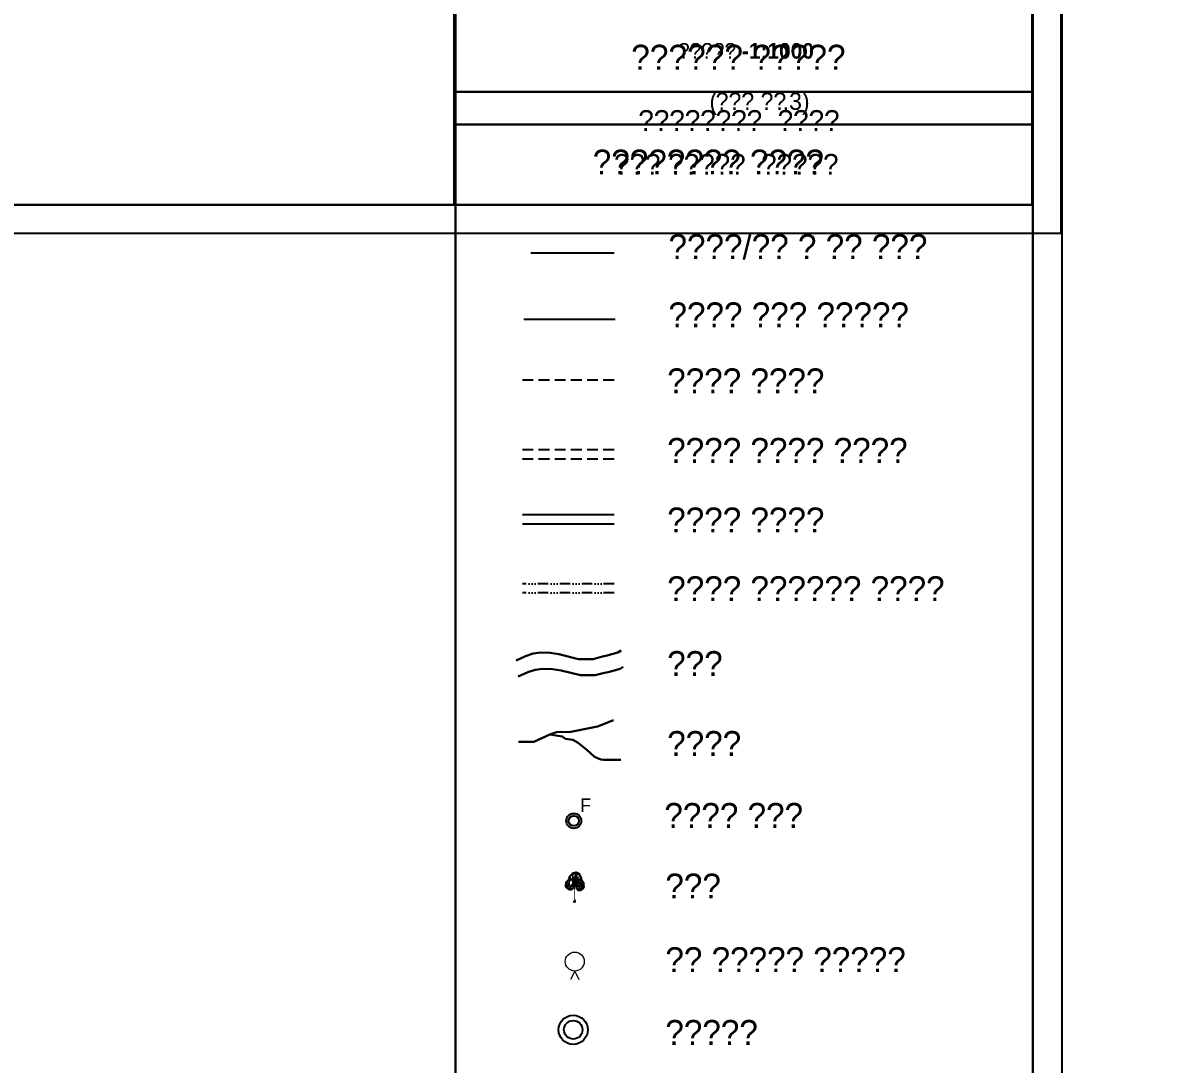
# Model space of a CAD drawing. Header units: millimetres. Extents: x -7906370 to 58235770, y -60992620 to 60.
# Drawn here: x 1547.1 to 1810.8, y -842.6 to -600.7 of the extents above; entities that cross this region are included whole.
import ezdxf

# ---------------------------------------------------------------- set-up
doc = ezdxf.new("R2010")
doc.units = ezdxf.units.MM
for name, pattern in [('ACAD_ISO02W100', [15, 12, -3]), ('ACAD_ISO14W100', [24, 12, -3, 0, -3, 0, -3, 0, -3]), ('DASHED', [0.75, 0.5, -0.25])]:
    doc.linetypes.add(name, pattern=pattern)
for name, color, linetype in [('Image', 7, 'Continuous'), ('Legend', 250, 'Continuous'), ('Sym_F', 250, 'Continuous'), ('Sym_Tree', 92, 'Continuous')]:
    doc.layers.add(name, color=color, linetype=linetype)
doc.layers.add('Sym_Scale', color=1, linetype='Continuous', lineweight=0)
doc.layers.add('Sym_Title', color=1, linetype='ACAD_ISO02W100', lineweight=25)
doc.styles.get("Standard").update_dxf_attribs({"font": 'SakalBharati.ttf'})
picture_1 = doc.add_image_def('image4.jpg', size_in_pixel=(14330, 10848))

msp = doc.modelspace()

# ---------------------------------------------------------------- hatches: boundary and pattern name
at = {"layer": 'Sym_F'}
h = msp.add_hatch(color=256, dxfattribs=at)
h.paths.add_polyline_path([(1673.33, -786.06, 1), (1676.8, -786.06, 1)])
h.paths.add_polyline_path([(1676.26, -786.06, -1), (1673.88, -786.06, -1)], flags=16)

# ---------------------------------------------------------------- linework, layer by layer
at = {"color": 5, "lineweight": 20}
for q in [(1674.32, -822.88), (1676.27, -822.88)]:
    msp.add_line((1675.29, -820.93), q, dxfattribs=at)
msp.add_ellipse((1675.29, -818.73), major_axis=(2.2, 0), ratio=1, dxfattribs=at)
for major_axis in [(3.39, 0), (2.15, 0)]:
    msp.add_ellipse((1674.94, -834.58), major_axis=major_axis, ratio=1)
at = {"layer": 'Legend'}
for p, q in [((1684.43, -654.24), (1665.07, -654.24)), ((1684.71, -669.67), (1663.48, -669.67))]:
    msp.add_line(p, q, dxfattribs=at)
for points in [[(730.69, 52.52), (1788.17, 52.52), (1788.17, -649.69), (730.69, -649.69)], [(723.49, -540.31), (1788.38, -540.31), (1788.38, -1242.14), (723.49, -1242.14)]]:
    msp.add_lwpolyline(points, close=True, dxfattribs=at)
at = {"layer": 'Legend', "lineweight": 30}
for points in [[(1668.91, -643.01), (737.37, -643.01), (737.37, 45.84), (1668.91, 45.84), (1781.49, 45.84), (1781.49, 3.16), (1781.49, -31.61), (1781.49, -48.79), (1781.49, -56.08), (1781.49, -68), (1781.49, -507.88), (1781.49, -567.89), (1781.49, -608.2), (1781.49, -643.01)], [(1669.19, -1235.46), (730.17, -1235.46), (730.17, -546.99), (1669.19, -546.99), (1781.7, -546.99), (1781.7, -589.65), (1781.7, -624.39), (1781.7, -641.57), (1781.7, -648.85), (1781.7, -660.76), (1781.7, -1100.41), (1781.7, -1160.38), (1781.7, -1200.66), (1781.7, -1235.46)]]:
    msp.add_lwpolyline(points, close=True, dxfattribs=at)
for points in [[(1647.33, 45.84), (1647.33, 3.16), (1647.33, -31.61), (1647.33, -68), (1647.33, -507.88), (1647.33, -567.89), (1647.33, -608.2), (1647.33, -643.01)], [(1647.62, -546.99), (1647.62, -589.65), (1647.62, -624.39), (1647.62, -660.76), (1647.62, -1100.41), (1647.62, -1160.38), (1647.62, -1200.66), (1647.62, -1235.46)], [(1781.49, -616.75), (1647.33, -616.75)], [(1647.62, -624.39), (1781.7, -624.39)], [(1662.24, -767.74), (1665.8, -767.68), (1667.64, -766.85), (1669.5, -766.02), (1671.03, -765.45), (1674.42, -765.41), (1680.59, -764.12), (1684.27, -762.66)], [(1669.5, -766.02), (1672.4, -766.47), (1673.14, -766.99), (1674.88, -767.24), (1676.07, -767.97), (1678.16, -769.65), (1679.78, -771.08), (1680.43, -771.46), (1681.36, -771.8), (1681.98, -771.9), (1686.01, -771.87)]]:
    msp.add_lwpolyline(points, dxfattribs=at)
at = {"layer": 'Legend', "linetype": 'DASHED', "ltscale": 5, "flags": 128}
for points in [[(1684.41, -683.76), (1663.19, -683.76)], [(1684.41, -699.92), (1663.19, -699.92)], [(1684.41, -702.08), (1663.19, -702.08)]]:
    msp.add_lwpolyline(points, dxfattribs=at)
at = {"layer": 'Legend', "ltscale": 5, "flags": 128}
for points in [[(1684.41, -715.03), (1663.19, -715.03)], [(1684.41, -717.19), (1663.19, -717.19)]]:
    msp.add_lwpolyline(points, dxfattribs=at)
at = {"layer": 'Legend', "linetype": 'ACAD_ISO14W100', "ltscale": 0.2, "flags": 128}
for points in [[(1684.41, -730.99), (1663.19, -730.99)], [(1684.41, -733.15), (1663.19, -733.15)]]:
    msp.add_lwpolyline(points, dxfattribs=at)
at = {"layer": 'Legend', "color": 5, "lineweight": 30}
for points in [[(1661.67, -748.81), (1663.89, -747.79), (1665.63, -747.2), (1667.43, -746.97), (1669.61, -747.03), (1671.63, -747.38), (1676.16, -748.48), (1678.16, -748.48), (1679.55, -748.48), (1681.73, -747.93), (1682.53, -747.73), (1685.33, -746.95), (1686.06, -746.48)], [(1662.16, -752.58), (1664.38, -751.56), (1666.12, -750.97), (1667.92, -750.75), (1670.1, -750.81), (1672.12, -751.16), (1676.65, -752.26), (1678.65, -752.26), (1680.04, -752.26), (1682.22, -751.71), (1683.02, -751.51), (1685.82, -750.73), (1686.55, -750.26)]]:
    msp.add_lwpolyline(points, dxfattribs=at)
at = {"layer": 'Sym_F'}
for major_axis in [(1.74, 0), (1.19, 0)]:
    msp.add_ellipse((1675.07, -786.06), major_axis=major_axis, ratio=1, dxfattribs=at)
at = {"layer": 'Sym_Tree'}
for p, q in [((1675.53, -798.09), (1675.3, -798.12)), ((1674.94, -804.75), (1675.58, -804.75))]:
    msp.add_line(p, q, dxfattribs=at)
at = {"layer": 'Sym_Tree', "color": 82, "const_width": 0.8}
for points in [[(1674.98, -801.5), (1675.09, -798.93)], [(1675.08, -801.51), (1675.18, -798.94)], [(1675.41, -801.13), (1675.51, -798.56)], [(1675.74, -801.56), (1675.84, -798.99)], [(1674.34, -800.9), (1674.67, -801.38)], [(1674.85, -801.02), (1675.18, -801.49)], [(1676.64, -801.13), (1676.15, -801.45)], [(1676.27, -800.92), (1676.6, -801.4)]]:
    msp.add_lwpolyline(points, dxfattribs=at)
at = {"layer": 'Sym_Tree', "color": 34}
msp.add_lwpolyline([(1675.3, -804.75, 0.48, 0.16, 0), (1675.3, -804.11, 0.16, 0.16, 0), (1675.3, -801.47, 0.16, 0.16, 0)], format="xyseb", dxfattribs=at)
at = {"layer": 'Sym_Tree', "color": 82}
msp.add_open_spline([(1675.08, -801.58), (1674.93, -801.74), (1674.71, -801.99), (1674.27, -802.09), (1673.89, -802.07), (1673.56, -801.74), (1673.1, -801.35), (1673.31, -800.76), (1673.32, -800.17), (1673.99, -799.83), (1674.01, -799.02), (1674.52, -798.51), (1674.92, -798.15), (1675.2, -798.12), (1675.3, -798.12)], degree=3, knots=[0, 0, 0, 0, 0.357151, 0.545743, 0.741494, 0.970117, 1.319935, 1.641608, 1.935314, 2.250626, 2.755061, 3.137005, 3.457298, 3.618487, 3.618487, 3.618487, 3.618487], dxfattribs=at)
at = {"layer": 'Sym_Tree', "color": 82, "start_tangent": (1675.300231, -804.750061), "end_tangent": (1675.300231, -804.750061)}
msp.add_spline([(1675.53, -801.58), (1675.96, -802.05), (1676.27, -802.17), (1676.62, -802.18), (1676.97, -801.98), (1677.41, -801.54), (1677.43, -800.97), (1677.37, -800.46), (1677.02, -800.02), (1676.8, -799.15), (1676.45, -798.58), (1676.02, -798.19), (1675.53, -798.09)], degree=3, dxfattribs=at)
at = {"layer": 'Sym_Tree', "color": 82}
for points in [[(1674.31, -798.71), (1674.15, -798.98), (1674.07, -799.26), (1674.01, -799.51)], [(1674.09, -799.11), (1674.15, -798.98), (1674.06, -799.29), (1674.09, -799.12)], [(1674.43, -799.1), (1674.28, -798.78), (1674.15, -798.98), (1674.09, -799.22)], [(1674.15, -798.98), (1674.09, -799.22), (1674.21, -799.31), (1674.43, -799.1)], [(1674.09, -799.22), (1674.12, -799.06), (1674.15, -798.98), (1674.12, -799.06)], [(1674.15, -798.98), (1674.12, -799.06), (1674.09, -799.11), (1674.15, -798.98)], [(1675.3, -798.12), (1674.6, -798.45), (1674.31, -798.71), (1674.15, -798.98)], [(1674.22, -799.01), (1674.18, -799), (1674.46, -798.61), (1674.6, -798.45)], [(1674.37, -799.38), (1674.43, -799.1), (1674.43, -799.1), (1674.28, -798.78)], [(1674.4, -798.71), (1674.37, -798.67), (1674.29, -798.81), (1674.31, -798.85)], [(1674.29, -798.81), (1674.31, -798.85), (1674.34, -798.76), (1674.4, -798.71)], [(1674.46, -798.61), (1674.6, -798.45), (1674.31, -798.71), (1674.46, -798.61)], [(1674.43, -799.1), (1674.31, -798.85), (1674.38, -798.71), (1674.71, -798.51)], [(1674.31, -798.71), (1674.46, -798.61), (1674.4, -798.71), (1674.37, -798.67)], [(1674.39, -798.79), (1674.33, -798.81), (1674.31, -798.85), (1674.39, -798.79)], [(1674.31, -798.85), (1674.39, -798.79), (1675.15, -799.13), (1675.42, -799.25)], [(1674.39, -798.79), (1674.39, -798.74), (1674.39, -798.79), (1674.33, -798.81)], [(1674.34, -798.76), (1674.4, -798.71), (1675.3, -798.12), (1675.11, -798.14)], [(1674.38, -798.71), (1674.71, -798.51), (1674.74, -798.96), (1674.39, -798.79)], [(1674.64, -798.55), (1674.71, -798.51), (1674.39, -798.79), (1674.39, -798.74)], [(1674.74, -798.96), (1674.39, -798.79), (1674.4, -798.88), (1674.74, -798.96)], [(1674.4, -798.88), (1674.74, -798.96), (1674.71, -798.51), (1675.43, -798.22)], [(1674.68, -798.49), (1674.49, -798.6), (1674.4, -798.71), (1674.68, -798.49)], [(1674.71, -798.51), (1674.49, -798.6), (1674.44, -798.75), (1674.48, -798.78)], [(1674.44, -798.75), (1674.48, -798.78), (1674.64, -798.55), (1674.71, -798.51)], [(1674.71, -798.51), (1675.43, -798.22), (1674.71, -798.51), (1674.49, -798.6)], [(1674.6, -798.45), (1674.89, -798.31), (1674.68, -798.49), (1674.49, -798.6)], [(1674.89, -798.31), (1674.93, -798.2), (1674.75, -798.31), (1674.6, -798.45)], [(1674.75, -798.31), (1674.6, -798.45), (1674.89, -798.31), (1674.78, -798.31)], [(1674.89, -798.31), (1674.78, -798.31), (1674.6, -798.45), (1674.89, -798.31)], [(1675.75, -798.12), (1675.17, -798.5), (1674.72, -798.51), (1675.3, -798.12)], [(1674.72, -798.51), (1675.3, -798.12), (1675.5, -798.12), (1675.38, -798.25)], [(1675.3, -798.12), (1675.11, -798.14), (1674.92, -798.2), (1674.75, -798.31)], [(1674.92, -798.2), (1674.75, -798.31), (1675.03, -798.18), (1675.11, -798.14)], [(1675.07, -798.17), (1675.03, -798.18), (1674.75, -798.31), (1674.89, -798.31)], [(1675.07, -798.17), (1674.89, -798.31), (1674.9, -798.24), (1674.75, -798.31)], [(1674.75, -798.31), (1674.89, -798.31), (1675.01, -798.2), (1675.02, -798.18)], [(1674.9, -798.24), (1674.75, -798.31), (1674.89, -798.31), (1674.93, -798.2)], [(1675.92, -798.98), (1675.19, -798.96), (1674.87, -799.1), (1674.76, -798.85)], [(1674.85, -798.71), (1675.12, -798.49), (1675.75, -798.12), (1675.92, -798.98)], [(1675.16, -798.55), (1675.17, -798.5), (1674.85, -798.71), (1675.12, -798.49)], [(1675, -798.2), (1675, -798.2), (1675.07, -798.17), (1674.89, -798.31)], [(1675.01, -798.2), (1675.02, -798.18), (1674.91, -798.21), (1674.89, -798.31)], [(1674.91, -798.21), (1674.89, -798.31), (1675.02, -798.18), (1674.98, -798.2)], [(1675.03, -798.18), (1675.11, -798.14), (1674.91, -798.21), (1675.11, -798.14)], [(1674.91, -798.21), (1675.11, -798.14), (1675.07, -798.17), (1675.03, -798.18)], [(1675.02, -798.18), (1674.98, -798.2), (1675, -798.2)], [(1675.92, -798.98), (1675.19, -798.96), (1675.17, -799.34), (1675.11, -799.53)], [(1675.75, -798.12), (1675.92, -798.98), (1675.19, -798.96), (1675.16, -798.51)], [(1676.12, -798.25), (1675.94, -798.16), (1675.16, -798.51), (1675.17, -798.55)], [(1675.16, -798.51), (1675.17, -798.55), (1675.17, -798.5)], [(1675.17, -798.5), (1675.17, -798.5), (1675.16, -798.55), (1675.17, -798.5)], [(1675.19, -798.96), (1675.16, -798.51), (1675.92, -798.98), (1675.19, -798.96)], [(1675.3, -798.12), (1675.53, -798.09), (1675.75, -798.12), (1675.17, -798.5)], [(1675.8, -799.61), (1675.9, -799.26), (1675.92, -798.98), (1675.19, -798.96)], [(1675.5, -798.12), (1675.38, -798.25), (1675.24, -798.29), (1675.35, -798.19)], [(1675.24, -798.29), (1675.26, -798.24), (1675.35, -798.19), (1675.3, -798.12)], [(1675.24, -798.29), (1675.35, -798.19), (1675.38, -798.25), (1675.24, -798.29)], [(1675.38, -798.25), (1675.24, -798.29), (1675.26, -798.24), (1675.35, -798.19)], [(1675.35, -798.19), (1675.3, -798.12), (1675.5, -798.12), (1675.35, -798.19)], [(1675.5, -798.12), (1675.35, -798.19), (1675.53, -798.09), (1675.75, -798.12)], [(1675.51, -799.59), (1675.46, -799.23), (1675.47, -798.95), (1676.2, -799.03)], [(1676.57, -798.82), (1676.33, -798.56), (1675.75, -798.12), (1675.47, -798.95)], [(1675.75, -798.12), (1675.47, -798.95), (1676.2, -799.03), (1676.29, -798.58)], [(1676.2, -799.03), (1676.29, -798.58), (1675.47, -798.95), (1676.2, -799.03)], [(1675.47, -798.95), (1676.2, -799.03), (1676.17, -799.4), (1676.21, -799.6)], [(1675.47, -798.95), (1676.2, -799.03), (1676.5, -799.21), (1676.64, -798.97)], [(1676.64, -798.97), (1676.57, -798.9), (1675.77, -799.14), (1675.49, -799.22)], [(1675.57, -798.21), (1675.5, -798.16), (1675.68, -798.26), (1675.5, -798.16)], [(1675.68, -798.26), (1675.5, -798.16), (1675.53, -798.2), (1675.57, -798.21)], [(1675.53, -798.09), (1675.75, -798.12), (1676.02, -798.21), (1675.94, -798.16)], [(1675.58, -798.22), (1675.61, -798.24), (1675.59, -798.24)], [(1676.55, -798.99), (1676.2, -799.03), (1676.29, -798.58), (1675.61, -798.2)], [(1676.29, -798.58), (1675.61, -798.2), (1676.29, -798.58), (1676.5, -798.7)], [(1675.75, -798.12), (1676.4, -798.54), (1676.66, -798.83), (1676.79, -799.12)], [(1676.62, -798.87), (1676.57, -798.82), (1675.75, -798.12), (1675.94, -798.16)], [(1675.75, -798.12), (1675.94, -798.16), (1676.12, -798.25), (1676.27, -798.38)], [(1676.12, -798.25), (1676.27, -798.38), (1676.02, -798.21), (1675.94, -798.16)], [(1675.98, -798.2), (1676.02, -798.21), (1676.27, -798.38), (1676.13, -798.36)], [(1676.04, -798.24), (1676.04, -798.24), (1675.98, -798.2), (1676.13, -798.36)], [(1675.98, -798.2), (1676.13, -798.36), (1676.13, -798.29), (1676.27, -798.38)], [(1676.27, -798.38), (1676.13, -798.36), (1676.03, -798.23), (1676.02, -798.22)], [(1676.03, -798.23), (1676.02, -798.22), (1676.13, -798.26), (1676.13, -798.36)], [(1676.13, -798.26), (1676.13, -798.36), (1676.02, -798.22), (1676.06, -798.24)], [(1676.13, -798.29), (1676.27, -798.38), (1676.13, -798.36), (1676.12, -798.25)], [(1676.13, -798.36), (1676.12, -798.25), (1676.27, -798.38), (1676.4, -798.54)], [(1676.27, -798.38), (1676.4, -798.54), (1676.13, -798.36), (1676.25, -798.38)], [(1676.13, -798.36), (1676.25, -798.38), (1676.4, -798.54), (1676.13, -798.36)], [(1676.4, -798.54), (1676.13, -798.36), (1676.33, -798.56), (1676.5, -798.7)], [(1676.59, -798.82), (1676.29, -798.58), (1676.2, -799.03), (1676.57, -798.9)], [(1676.2, -799.03), (1676.57, -798.9), (1676.55, -798.99), (1676.2, -799.03)], [(1676.5, -799.21), (1676.64, -798.97), (1676.59, -798.82), (1676.29, -798.58)], [(1676.29, -798.58), (1676.5, -798.7), (1676.53, -798.85), (1676.48, -798.88)], [(1676.53, -798.85), (1676.48, -798.88), (1676.35, -798.63), (1676.29, -798.58)], [(1676.35, -798.63), (1676.29, -798.58), (1676.57, -798.9), (1676.58, -798.85)], [(1676.33, -798.56), (1676.5, -798.7), (1676.57, -798.82), (1676.33, -798.56)], [(1676.72, -799.14), (1676.75, -799.13), (1676.52, -798.72), (1676.4, -798.54)], [(1676.52, -798.72), (1676.4, -798.54), (1676.66, -798.83), (1676.52, -798.72)], [(1676.52, -799.49), (1676.5, -799.21), (1676.5, -799.21), (1676.69, -798.9)], [(1676.5, -799.21), (1676.69, -798.9), (1676.79, -799.12), (1676.82, -799.36)], [(1676.66, -798.83), (1676.52, -798.72), (1676.57, -798.82), (1676.61, -798.79)], [(1676.57, -798.82), (1676.61, -798.79), (1676.66, -798.94), (1676.64, -798.97)], [(1676.66, -798.94), (1676.64, -798.97), (1676.62, -798.87), (1676.57, -798.82)], [(1676.57, -798.9), (1676.58, -798.85), (1676.57, -798.9), (1676.63, -798.93)], [(1676.57, -798.9), (1676.63, -798.93), (1676.64, -798.97), (1676.57, -798.9)], [(1676.66, -798.83), (1676.79, -799.12), (1676.83, -799.41), (1676.85, -799.67)], [(1673.46, -800.37), (1673.3, -800.58), (1673.2, -801.16), (1674.02, -801.23)], [(1673.26, -800.98), (1673.2, -801.16), (1673.3, -800.58), (1673.23, -800.97)], [(1673.26, -800.98), (1673.26, -800.98), (1673.26, -800.98), (1673.2, -801.16)], [(1673.2, -801.16), (1674.02, -801.23), (1673.99, -802.05), (1673.81, -801.96)], [(1673.33, -801.53), (1673.23, -801.35), (1673.2, -801.16), (1673.83, -801.88)], [(1673.2, -801.16), (1673.83, -801.88), (1673.82, -801.92), (1673.62, -801.76)], [(1673.67, -801.74), (1673.62, -801.76), (1673.2, -801.16), (1673.67, -801.74)], [(1673.2, -801.16), (1673.67, -801.74), (1673.67, -801.74), (1673.23, -801.35)], [(1673.36, -801.56), (1673.23, -801.35), (1673.24, -801.36), (1673.2, -801.16)], [(1673.24, -801.36), (1673.2, -801.16), (1673.23, -801.34), (1673.29, -801.4)], [(1673.23, -801.34), (1673.29, -801.4), (1673.3, -800.58), (1673.37, -800.64)], [(1673.3, -800.58), (1673.23, -800.97), (1673.37, -800.64), (1673.38, -800.62)], [(1673.99, -802.05), (1673.81, -801.96), (1673.33, -801.53), (1673.23, -801.35)], [(1673.67, -801.74), (1673.23, -801.35), (1673.36, -801.56), (1673.23, -801.35)], [(1673.3, -800.58), (1673.37, -800.64), (1673.26, -800.98)], [(1673.42, -800.2), (1673.35, -800.33), (1673.32, -800.48), (1673.3, -800.58)], [(1673.6, -800.21), (1673.62, -800.8), (1673.3, -800.56), (1673.62, -800.8)], [(1673.32, -800.48), (1673.3, -800.58), (1673.48, -800.65), (1673.67, -800.3)], [(1673.3, -800.56), (1673.62, -800.8), (1673.78, -800.38), (1673.67, -800.3)], [(1673.42, -800.41), (1673.42, -800.41), (1673.46, -800.37), (1673.3, -800.58)], [(1673.36, -800.44), (1673.33, -800.45), (1673.32, -800.48), (1673.41, -800.38)], [(1673.32, -800.48), (1673.41, -800.38), (1673.41, -800.38)], [(1673.42, -800.41), (1673.33, -800.45), (1673.39, -800.42), (1673.38, -800.31)], [(1673.39, -800.42), (1673.38, -800.31), (1673.36, -800.44), (1673.33, -800.45)], [(1673.35, -800.51), (1673.35, -800.51), (1673.42, -800.41), (1673.33, -800.45)], [(1673.66, -800.13), (1673.59, -800.14), (1673.42, -800.2), (1673.35, -800.33)], [(1673.57, -800.24), (1673.49, -800.22), (1673.38, -800.31), (1673.35, -800.51)], [(1673.38, -800.31), (1673.35, -800.51), (1673.43, -800.38), (1673.46, -800.28)], [(1673.44, -800.45), (1673.43, -800.38), (1673.35, -800.51)], [(1673.41, -800.68), (1673.44, -800.61), (1673.36, -801.56), (1673.5, -801.64)], [(1673.36, -801.56), (1673.5, -801.64), (1673.81, -801.96), (1673.6, -801.78)], [(1673.4, -800.56), (1673.77, -800.47), (1673.41, -800.52), (1673.37, -800.64)], [(1673.41, -800.52), (1673.37, -800.64), (1673.41, -800.83), (1673.49, -800.7)], [(1673.37, -800.64), (1673.38, -800.62), (1674.02, -801.23), (1673.86, -801.09)], [(1673.46, -800.28), (1673.49, -800.22), (1673.38, -800.31), (1673.42, -800.2)], [(1673.38, -800.31), (1673.42, -800.2), (1673.44, -800.45), (1673.43, -800.38)], [(1673.49, -800.7), (1673.5, -800.76), (1673.4, -800.56), (1673.77, -800.47)], [(1673.41, -800.38), (1673.41, -800.38), (1673.42, -800.41)], [(1673.41, -800.83), (1673.49, -800.7), (1673.41, -800.68), (1673.44, -800.61)], [(1673.52, -800.23), (1674.09, -800.04), (1673.42, -800.19), (1673.49, -800.14)], [(1673.42, -800.19), (1673.49, -800.14), (1673.53, -800.1), (1673.59, -800.04)], [(1673.57, -800.27), (1673.43, -800.38), (1673.64, -800.24), (1673.6, -800.21)], [(1673.43, -800.38), (1673.46, -800.28), (1673.57, -800.24)], [(1673.48, -800.65), (1673.67, -800.3), (1673.57, -800.27), (1673.43, -800.38)], [(1673.57, -800.24), (1673.57, -800.24), (1673.46, -800.28), (1673.49, -800.22)], [(1673.62, -800.8), (1673.62, -800.8), (1673.54, -801.01), (1673.48, -800.65)], [(1673.54, -801.01), (1673.48, -800.65), (1673.86, -801.09), (1673.6, -800.84)], [(1673.59, -800.05), (1673.53, -800.1), (1673.49, -800.14), (1673.57, -800.12)], [(1673.49, -800.14), (1673.57, -800.12), (1673.59, -800.14), (1673.66, -800.13)], [(1673.62, -800.22), (1673.67, -800.18), (1673.57, -800.24), (1673.49, -800.22)], [(1673.63, -800.82), (1673.5, -800.76), (1673.49, -800.7), (1673.5, -800.76)], [(1673.6, -800.84), (1673.68, -800.87), (1673.63, -800.82), (1673.5, -800.76)], [(1673.64, -800.24), (1673.6, -800.21), (1673.52, -800.23), (1674.09, -800.04)], [(1673.53, -800.1), (1673.59, -800.04), (1673.65, -799.99), (1673.68, -800.11)], [(1673.65, -799.99), (1673.68, -800.11), (1673.59, -800.14), (1673.53, -800.1)], [(1673.59, -800.14), (1673.53, -800.1), (1673.59, -800.04), (1673.6, -800.1)], [(1673.53, -800.1), (1673.59, -800.1), (1673.59, -800.05), (1673.53, -800.1)], [(1673.59, -800.1), (1673.59, -800.1), (1673.53, -800.1), (1673.59, -800.1)], [(1673.62, -800.06), (1673.57, -800.12), (1673.77, -799.89)], [(1673.68, -800.11), (1673.59, -800.1), (1673.62, -800.06), (1673.57, -800.12)], [(1673.59, -800.04), (1673.6, -800.1), (1673.59, -800.05), (1673.62, -800.06)], [(1673.59, -800.05), (1673.62, -800.06), (1673.59, -800.1)], [(1673.59, -800.14), (1673.66, -800.13), (1673.68, -800.11), (1673.59, -800.1)], [(1673.66, -800.13), (1673.66, -800.13), (1673.66, -800.13), (1673.59, -800.14)], [(1673.78, -800.38), (1673.68, -800.18), (1673.6, -800.21), (1673.62, -800.8)], [(1673.68, -800.18), (1673.68, -800.29), (1673.6, -800.21), (1673.68, -800.18)], [(1673.6, -800.21), (1673.68, -800.18), (1673.67, -800.28), (1673.6, -800.24)], [(1673.67, -800.28), (1673.6, -800.24), (1673.67, -800.28), (1673.68, -800.19)], [(1673.75, -800.46), (1673.66, -800.43), (1673.75, -800.46), (1673.6, -800.41)], [(1673.75, -800.46), (1673.6, -800.41), (1673.75, -800.46), (1673.62, -800.8)], [(1673.92, -800.66), (1673.7, -800.88), (1673.6, -800.84), (1673.68, -800.87)], [(1673.86, -801.09), (1673.6, -800.84), (1673.62, -800.8), (1673.87, -800.95)], [(1674.26, -799.96), (1674.15, -801.13), (1673.62, -800.8), (1673.89, -800.22)], [(1674.15, -801.13), (1673.62, -800.8), (1673.66, -800.13), (1673.9, -800.08)], [(1673.67, -800.28), (1673.68, -800.19), (1673.62, -800.22), (1673.67, -800.18)], [(1673.62, -800.8), (1673.89, -800.22), (1673.85, -801.03), (1673.85, -801.35)], [(1673.75, -800.46), (1673.62, -800.8), (1673.67, -800.3), (1673.78, -800.38)], [(1673.78, -800.38), (1673.84, -800.5), (1673.62, -800.8), (1673.77, -800.47)], [(1673.62, -800.8), (1673.77, -800.47), (1673.75, -800.46), (1673.66, -800.43)], [(1674.02, -801.23), (1673.86, -801.09), (1674.13, -800.66), (1673.62, -800.8)], [(1674.13, -800.66), (1673.62, -800.8), (1673.62, -800.8)], [(1673.62, -800.8), (1673.62, -800.8), (1673.92, -800.66), (1673.7, -800.88)], [(1673.62, -800.8), (1673.87, -800.95), (1673.62, -800.8), (1673.77, -800.78)], [(1673.62, -800.8), (1673.77, -800.78), (1673.62, -800.8)], [(1674.15, -801.13), (1673.85, -801.03), (1674.15, -801.13), (1673.62, -800.8)], [(1673.65, -799.99), (1673.66, -800.02), (1673.77, -799.89), (1673.91, -799.81)], [(1673.77, -799.89), (1673.77, -799.89), (1673.65, -799.99), (1673.66, -800.02)], [(1673.78, -800.38), (1673.67, -800.3), (1673.78, -800.38), (1673.65, -800.43)], [(1673.78, -800.38), (1673.65, -800.43), (1673.78, -800.38), (1673.84, -800.5)], [(1673.91, -799.95), (1673.91, -799.81), (1673.66, -800.13)], [(1673.77, -799.89), (1673.91, -799.81), (1673.66, -800.13), (1673.66, -800.02)], [(1673.66, -800.13), (1673.66, -800.02), (1673.72, -800.1), (1673.91, -799.81)], [(1673.66, -800.13), (1673.9, -800.08), (1674.07, -799.93), (1673.9, -800.08)], [(1673.66, -800.13), (1673.66, -800.13), (1673.66, -800.13)], [(1673.66, -800.13), (1673.66, -800.13), (1673.66, -800.13)], [(1673.67, -800.3), (1673.72, -800.26), (1673.68, -800.18), (1673.68, -800.29)], [(1673.67, -800.3), (1673.78, -800.38), (1673.67, -800.3), (1673.72, -800.26)], [(1673.88, -800.11), (1673.89, -800.22), (1673.78, -800.38), (1673.68, -800.18)], [(1673.72, -800.1), (1673.91, -799.81), (1673.91, -799.95), (1674.02, -799.95)], [(1673.91, -800.01), (1673.91, -799.95), (1673.72, -800.1), (1673.9, -800.01)], [(1673.72, -800.1), (1673.9, -800.01), (1673.91, -799.95), (1673.74, -800.07)], [(1673.91, -799.95), (1673.74, -800.07), (1673.9, -800.01), (1673.91, -799.95)], [(1673.77, -799.89), (1673.91, -799.81), (1674.01, -799.51), (1673.97, -799.51)], [(1673.9, -799.71), (1673.9, -799.71), (1673.77, -799.89), (1673.91, -799.81)], [(1673.89, -800.22), (1673.88, -800.11), (1673.8, -800.42), (1673.78, -800.38)], [(1673.8, -800.42), (1673.78, -800.38), (1673.94, -800.38), (1673.88, -800.45)], [(1673.84, -800.5), (1673.88, -800.45), (1673.89, -800.22), (1673.88, -800.11)], [(1673.88, -800.58), (1673.97, -800.64), (1673.84, -800.5), (1673.88, -800.45)], [(1674.77, -801.89), (1675.08, -801.58), (1674.15, -801.13), (1673.84, -801.85)], [(1674.15, -801.13), (1673.84, -801.85), (1674.61, -801.69), (1674.17, -802.05)], [(1673.85, -801.03), (1673.85, -801.35), (1673.85, -801.35), (1674.13, -801.37)], [(1673.85, -801.35), (1674.13, -801.37), (1674.15, -801.13), (1673.85, -801.03)], [(1673.94, -800.38), (1673.89, -800.22), (1673.89, -800.22), (1673.88, -800.11)], [(1673.89, -800.22), (1673.88, -800.11), (1673.88, -800.11), (1673.98, -800.12)], [(1673.88, -800.11), (1673.98, -800.12), (1673.88, -800.11), (1673.89, -800.22)], [(1673.94, -800.38), (1673.88, -800.45), (1674.15, -801.13), (1673.99, -801.15)], [(1673.88, -800.45), (1673.97, -800.64), (1674.02, -800.44), (1673.88, -800.45)], [(1674.02, -800.44), (1673.88, -800.45), (1673.88, -800.58), (1673.97, -800.64)], [(1673.92, -800.66), (1673.88, -800.58), (1673.88, -800.45), (1673.97, -800.64)], [(1673.88, -800.45), (1673.97, -800.64), (1673.88, -800.45), (1673.97, -800.64)], [(1674.15, -801.13), (1673.99, -801.15), (1673.92, -800.66), (1673.88, -800.58)], [(1674.07, -799.93), (1673.9, -800.08), (1673.89, -800.22), (1673.9, -800.08)], [(1674.26, -799.96), (1674.07, -799.93), (1673.94, -800.38), (1673.89, -800.22)], [(1673.89, -800.22), (1673.9, -800.08), (1673.91, -799.95)], [(1673.9, -800.01), (1673.91, -799.95), (1673.94, -799.84), (1673.91, -799.81)], [(1674.21, -799.31), (1674.01, -799.51), (1674.07, -799.93), (1673.91, -799.95)], [(1673.91, -799.95), (1673.91, -799.95), (1673.91, -799.95), (1673.91, -799.81)], [(1674.07, -799.93), (1673.91, -799.95), (1674.35, -799.97), (1674.82, -799.97)], [(1673.91, -799.95), (1673.91, -799.95), (1673.91, -799.95)], [(1673.91, -799.95), (1674.02, -799.95), (1673.91, -800.01), (1673.91, -799.95)], [(1674.01, -799.51), (1673.97, -799.51), (1673.95, -799.6), (1673.92, -799.65)], [(1673.92, -799.77), (1673.94, -799.84), (1674.01, -799.51), (1674.06, -799.69)], [(1673.95, -799.6), (1673.92, -799.65), (1673.92, -799.77), (1673.94, -799.84)], [(1673.93, -799.72), (1673.94, -799.84), (1674.09, -799.27), (1674.11, -799.21)], [(1673.95, -799.6), (1674.01, -799.51), (1673.93, -799.72), (1673.94, -799.84)], [(1674.01, -799.51), (1674.06, -799.69), (1673.95, -799.6), (1674.01, -799.51)], [(1674.04, -799.35), (1673.97, -799.51), (1674.22, -799.01), (1674.18, -799)], [(1674.09, -799.12), (1674.04, -799.27), (1674.04, -799.35), (1673.97, -799.51)], [(1674.07, -799.26), (1674.09, -799.22), (1673.97, -799.51), (1674, -799.51)], [(1674.03, -799.43), (1673.97, -799.51), (1674.04, -799.27), (1674.09, -799.27)], [(1674.02, -799.46), (1674.05, -799.37), (1674.03, -799.43), (1673.97, -799.51)], [(1673.97, -799.51), (1674, -799.51), (1674.03, -799.45), (1674.03, -799.43)], [(1674.43, -799.1), (1674.18, -799), (1674.21, -799.31), (1674.01, -799.51)], [(1674.07, -799.26), (1674.01, -799.51), (1674.37, -799.38), (1674.43, -799.1)], [(1674.06, -799.29), (1674.09, -799.12), (1674.02, -799.46), (1674.05, -799.37)], [(1674.03, -799.45), (1674.03, -799.43), (1674.05, -799.37), (1674.09, -799.22)], [(1674.04, -799.27), (1674.09, -799.27), (1674.09, -799.12), (1674.04, -799.27)], [(1674.09, -799.27), (1674.11, -799.21), (1674.07, -799.26), (1674.09, -799.22)], [(1674.07, -799.93), (1674.59, -799.88), (1674.21, -799.31), (1674.45, -799.67)], [(1674.21, -799.31), (1674.45, -799.67), (1674.59, -799.88), (1674.07, -799.93)], [(1674.66, -799.53), (1674.59, -799.88), (1674.07, -799.93), (1674.59, -799.88)], [(1674.59, -799.88), (1674.07, -799.93), (1674.35, -799.97)], [(1674.26, -799.96), (1674.53, -800.12), (1674.26, -799.96), (1674.07, -799.93)], [(1674.09, -799.11), (1674.09, -799.11), (1674.09, -799.22), (1674.12, -799.06)], [(1674.21, -799.31), (1674.43, -799.1), (1674.43, -799.1), (1674.18, -799)], [(1674.72, -799.34), (1675.08, -799.34), (1674.66, -799.53), (1674.21, -799.31)], [(1674.66, -799.53), (1674.21, -799.31), (1674.66, -799.53), (1674.59, -799.88)], [(1674.53, -800.12), (1674.57, -799.97), (1674.26, -799.96), (1674.53, -800.12)], [(1674.35, -799.97), (1674.82, -799.97), (1675.35, -799.61), (1675.45, -799.26)], [(1674.35, -799.97), (1674.35, -799.97), (1674.53, -800.12), (1674.57, -799.97)], [(1674.4, -802.05), (1674.59, -801.99), (1674.77, -801.89), (1675.08, -801.58)], [(1675.9, -800.7), (1674.83, -800.74), (1674.71, -799.96), (1674.6, -801.13)], [(1674.72, -799.34), (1674.66, -799.53), (1674.66, -799.53), (1674.72, -799.34)], [(1675.15, -799.13), (1675.42, -799.25), (1674.72, -799.34), (1675.08, -799.34)], [(1675.11, -799.53), (1675.17, -799.34), (1675.9, -800.7), (1674.83, -800.74)], [(1676.21, -799.6), (1676.17, -799.4), (1675.27, -800.66), (1676.33, -800.83)], [(1675.27, -800.66), (1676.33, -800.83), (1676.55, -800.07), (1676.51, -801.25)], [(1676.46, -800.08), (1675.99, -800.01), (1675.51, -799.59), (1675.46, -799.23)], [(1675.77, -799.14), (1675.49, -799.22), (1676.17, -799.4), (1675.82, -799.36)], [(1675.54, -801.57), (1675.52, -801.54), (1675.72, -801.66), (1675.72, -801.61)], [(1675.8, -801.93), (1675.53, -801.58), (1676.51, -801.25), (1676.72, -802)], [(1676.14, -802.13), (1675.96, -802.05), (1675.8, -801.93), (1675.53, -801.58)], [(1675.55, -801.57), (1675.55, -801.57), (1675.73, -801.66), (1675.54, -801.57)], [(1676.02, -800.08), (1676.02, -800.08), (1675.81, -800.21), (1675.8, -800.05)], [(1676.17, -799.4), (1675.82, -799.36), (1676.21, -799.6), (1676.68, -799.44)], [(1676.74, -800.07), (1676.9, -800.11), (1676.46, -800.08), (1675.99, -800.01)], [(1676.51, -801.25), (1676.72, -802), (1675.99, -801.75), (1676.37, -802.16)], [(1676.17, -799.4), (1676.21, -799.6), (1676.21, -799.6), (1676.17, -799.4)], [(1676.21, -799.6), (1676.68, -799.44), (1676.21, -799.6), (1676.23, -799.96)], [(1676.21, -799.6), (1676.23, -799.96), (1676.74, -800.07), (1676.23, -799.96)], [(1676.74, -800.07), (1676.23, -799.96), (1676.68, -799.44), (1676.4, -799.77)], [(1676.68, -799.44), (1676.4, -799.77), (1676.23, -799.96), (1676.74, -800.07)], [(1676.23, -799.96), (1676.74, -800.07), (1676.46, -800.08)], [(1676.26, -800.21), (1676.24, -800.05), (1676.55, -800.07), (1676.26, -800.21)], [(1676.55, -800.07), (1676.26, -800.21), (1676.55, -800.07), (1676.74, -800.07)], [(1676.34, -799.12), (1676.35, -799.2), (1676.38, -799.26), (1676.34, -799.12)], [(1676.46, -801.92), (1676.95, -801.59), (1676.79, -801.78), (1676.95, -801.59)], [(1676.79, -799.12), (1676.82, -799.36), (1676.68, -799.44), (1676.5, -799.21)], [(1676.68, -799.44), (1676.5, -799.21), (1676.5, -799.21), (1676.75, -799.13)], [(1676.5, -799.21), (1676.75, -799.13), (1676.68, -799.44), (1676.85, -799.67)], [(1676.83, -799.41), (1676.85, -799.67), (1676.52, -799.49), (1676.5, -799.21)], [(1676.82, -801.19), (1676.78, -801.51), (1676.78, -801.51), (1676.5, -801.49)], [(1676.78, -801.51), (1676.5, -801.49), (1676.51, -801.25), (1676.82, -801.19)], [(1676.55, -800.07), (1676.51, -801.25), (1677.08, -800.99), (1676.88, -800.39)], [(1676.51, -801.25), (1677.08, -800.99), (1677.13, -800.32), (1676.9, -800.25)], [(1676.82, -800.54), (1676.86, -800.61), (1676.51, -801.25), (1676.67, -801.29)], [(1676.51, -801.25), (1676.67, -801.29), (1676.8, -800.82), (1676.85, -800.74)], [(1676.51, -801.25), (1676.82, -801.19), (1676.51, -801.25), (1677.08, -800.99)], [(1676.55, -800.07), (1676.74, -800.07), (1676.82, -800.54), (1676.88, -800.39)], [(1677.44, -801.4), (1676.63, -801.37), (1676.55, -802.19), (1676.74, -802.12)], [(1676.55, -802.19), (1676.74, -802.12), (1677.27, -801.76), (1677.39, -801.59)], [(1676.63, -801.37), (1676.8, -801.25), (1676.59, -800.79), (1677.08, -800.99)], [(1676.59, -800.79), (1677.08, -800.99), (1677.08, -800.99)], [(1677.29, -800.59), (1677.42, -800.81), (1677.44, -801.4), (1676.63, -801.37)], [(1677.34, -800.87), (1677.34, -800.84), (1676.63, -801.37), (1676.8, -801.25)], [(1676.68, -799.44), (1676.85, -799.67), (1676.74, -800.07), (1676.9, -800.11)], [(1677.13, -800.44), (1677.17, -800.41), (1677.25, -800.44), (1676.71, -800.18)], [(1677.25, -800.44), (1676.71, -800.18), (1677.35, -800.42), (1677.3, -800.35)], [(1676.85, -799.5), (1676.89, -799.67), (1676.72, -799.14), (1676.75, -799.13)], [(1676.86, -800.61), (1676.75, -800.79), (1676.73, -800.58), (1676.86, -800.61)], [(1676.73, -800.58), (1676.86, -800.61), (1676.85, -800.74), (1676.75, -800.79)], [(1677.27, -801.76), (1677.39, -801.59), (1677.44, -801.4), (1676.73, -802.04)], [(1677.44, -801.4), (1676.73, -802.04), (1676.73, -802.08), (1676.96, -801.95)], [(1677.13, -800.32), (1676.9, -800.25), (1676.74, -800.07), (1676.9, -800.25)], [(1676.74, -800.07), (1676.9, -800.25), (1676.88, -800.39), (1676.9, -800.25)], [(1676.8, -800.82), (1676.85, -800.74), (1676.86, -800.61), (1676.75, -800.79)], [(1676.86, -800.61), (1676.75, -800.79), (1676.86, -800.61), (1676.75, -800.79)], [(1676.85, -800.74), (1676.75, -800.79), (1676.9, -800.67), (1676.86, -800.61)], [(1677.08, -800.99), (1676.88, -800.39), (1676.82, -801.19), (1676.78, -801.51)], [(1676.82, -799.36), (1676.8, -799.2), (1676.79, -799.12), (1676.8, -799.2)], [(1676.83, -799.26), (1676.79, -799.12), (1676.84, -799.44), (1676.83, -799.27)], [(1676.91, -799.89), (1676.89, -800), (1676.81, -799.41), (1676.79, -799.35)], [(1676.81, -799.41), (1676.79, -799.35), (1676.83, -799.41), (1676.82, -799.36)], [(1676.92, -799.94), (1676.89, -800), (1676.85, -799.67), (1676.79, -799.84)], [(1676.85, -799.67), (1676.79, -799.84), (1676.9, -799.76), (1676.85, -799.67)], [(1677.07, -800.28), (1676.92, -799.97), (1676.9, -800.11), (1676.79, -800.1)], [(1676.9, -800.11), (1676.79, -800.1), (1676.89, -800.17), (1676.9, -800.11)], [(1676.83, -799.26), (1676.83, -799.26), (1676.82, -799.36), (1676.8, -799.2)], [(1676.88, -800.39), (1676.9, -800.28), (1676.9, -800.28), (1676.8, -800.27)], [(1676.9, -800.28), (1676.8, -800.27), (1676.9, -800.28), (1676.88, -800.39)], [(1677.08, -800.99), (1677.08, -800.99), (1676.8, -800.82), (1676.99, -801.06)], [(1676.8, -800.82), (1676.99, -801.06), (1677.09, -801.03), (1677.01, -801.05)], [(1677.13, -801.21), (1677.24, -800.87), (1676.8, -801.25), (1677.09, -801.03)], [(1676.8, -801.25), (1677.09, -801.03), (1677.08, -800.99), (1676.81, -801.11)], [(1676.86, -799.43), (1676.81, -799.41), (1676.83, -799.27), (1676.86, -799.43)], [(1676.84, -799.59), (1676.89, -799.67), (1676.86, -799.43), (1676.81, -799.41)], [(1677.08, -800.99), (1676.81, -801.11), (1677.08, -800.99), (1676.93, -800.96)], [(1676.83, -799.41), (1676.82, -799.36), (1676.89, -799.67), (1676.86, -799.67)], [(1676.85, -799.6), (1676.84, -799.59), (1676.84, -799.52), (1676.82, -799.36)], [(1676.82, -800.54), (1676.88, -800.39), (1676.88, -800.39), (1676.9, -800.28)], [(1676.95, -800.59), (1676.97, -800.55), (1676.82, -800.54), (1676.86, -800.61)], [(1676.84, -799.44), (1676.83, -799.27), (1676.85, -799.61), (1676.84, -799.52)], [(1676.83, -799.27), (1676.86, -799.43), (1676.85, -799.5), (1676.89, -799.67)], [(1676.85, -799.61), (1676.84, -799.52), (1676.84, -799.59), (1676.89, -799.67)], [(1676.89, -799.67), (1676.86, -799.67), (1676.85, -799.6), (1676.84, -799.59)], [(1677.05, -800.07), (1676.92, -799.97), (1676.85, -799.67), (1676.89, -799.67)], [(1676.85, -799.67), (1676.89, -799.67), (1676.9, -799.76), (1676.93, -799.82)], [(1676.9, -799.76), (1676.85, -799.67), (1676.91, -799.89), (1676.89, -800)], [(1676.9, -800.67), (1676.86, -800.61), (1676.88, -800.39), (1676.9, -800.28)], [(1676.88, -800.39), (1676.9, -800.25), (1676.9, -800.11)], [(1676.88, -800.39), (1676.9, -800.28), (1676.95, -800.59), (1676.97, -800.55)], [(1676.9, -800.28), (1676.88, -800.39), (1676.97, -800.55), (1677.1, -800.37)], [(1676.9, -799.76), (1676.93, -799.82), (1676.92, -799.94), (1676.89, -800)], [(1676.89, -800), (1676.92, -799.97), (1676.94, -799.88), (1676.94, -799.87)], [(1676.9, -800.17), (1676.9, -800.11), (1676.89, -800), (1676.92, -799.97)], [(1676.89, -800.17), (1676.9, -800.11), (1677.07, -800.28), (1676.9, -800.17)], [(1676.9, -800.11), (1676.9, -800.11), (1676.9, -800.11), (1676.92, -799.97)], [(1676.9, -800.11), (1676.92, -799.97), (1677.13, -800.32)], [(1676.9, -800.11), (1676.9, -800.11), (1676.9, -800.11)], [(1677.07, -800.28), (1676.9, -800.17), (1676.9, -800.11), (1677.05, -800.26)], [(1676.9, -800.11), (1677.05, -800.26), (1676.9, -800.17), (1676.9, -800.11)], [(1676.97, -800.55), (1677.09, -800.62), (1676.97, -800.55), (1676.9, -800.67)], [(1676.97, -800.55), (1676.9, -800.67), (1677.08, -800.99), (1676.97, -800.65)], [(1676.9, -801.92), (1676.96, -801.95), (1677.44, -801.4), (1676.9, -801.92)], [(1677.44, -801.4), (1676.9, -801.92), (1676.9, -801.92), (1677.39, -801.59)], [(1676.94, -799.88), (1676.94, -799.87), (1677.05, -800.07), (1676.92, -799.97)], [(1677.15, -800.19), (1677.14, -800.22), (1677.05, -800.07), (1676.92, -799.97)], [(1677.05, -800.07), (1676.92, -799.97), (1677.13, -800.32), (1677.14, -800.22)], [(1677.13, -800.32), (1677.14, -800.22), (1677.07, -800.28), (1676.92, -799.97)], [(1677.08, -800.99), (1676.93, -800.96), (1677.08, -800.99)], [(1676.97, -800.55), (1677.1, -800.37), (1677.17, -800.41), (1677.08, -800.99)], [(1677.09, -800.49), (1676.97, -800.55), (1677.09, -800.49), (1677.05, -800.44)], [(1677.42, -800.8), (1677.08, -800.99), (1676.97, -800.55), (1677.1, -800.49)], [(1676.97, -800.55), (1677.1, -800.49), (1676.97, -800.55), (1677.09, -800.62)], [(1677, -800.64), (1677.08, -800.99), (1677.09, -800.49), (1676.97, -800.55)], [(1677.08, -800.99), (1676.97, -800.65), (1677, -800.64), (1677.09, -800.62)], [(1677.22, -800.91), (1677.21, -800.97), (1677.33, -800.79), (1676.97, -800.65)], [(1677.33, -800.79), (1676.97, -800.65), (1677.32, -800.74), (1677.34, -800.87)], [(1677, -800.64), (1677.09, -800.62), (1677, -800.64), (1677.14, -800.61)], [(1677, -800.64), (1677.14, -800.61), (1677, -800.64), (1677.08, -800.99)], [(1677.09, -801.03), (1677.01, -801.05), (1677.06, -801.01), (1677.21, -800.97)], [(1677.17, -800.26), (1677.22, -800.33), (1677.05, -800.07)], [(1677.05, -800.07), (1677.05, -800.07), (1677.15, -800.19), (1677.14, -800.22)], [(1677.09, -800.49), (1677.05, -800.44), (1677.1, -800.37), (1677.08, -800.48)], [(1677.06, -801.01), (1677.21, -800.97), (1677.22, -800.91), (1677.21, -800.97)], [(1677.1, -800.37), (1677.08, -800.48), (1677.17, -800.41), (1677.1, -800.37)], [(1677.17, -800.41), (1677.08, -800.99), (1677.42, -800.8), (1677.08, -800.99)], [(1677.3, -800.9), (1677.28, -800.83), (1677.23, -801.78), (1677.08, -801.84)], [(1677.08, -800.99), (1677.08, -800.99), (1677.13, -801.21), (1677.24, -800.87)], [(1677.17, -800.41), (1677.1, -800.37), (1677.09, -800.47), (1677.17, -800.44)], [(1677.09, -800.47), (1677.17, -800.44), (1677.09, -800.47), (1677.1, -800.38)], [(1677.09, -800.47), (1677.1, -800.38), (1677.15, -800.42), (1677.11, -800.38)], [(1677.24, -800.87), (1677.1, -800.49), (1677.2, -800.48), (1677.31, -800.6)], [(1677.42, -800.71), (1677.42, -800.81), (1677.24, -800.87), (1677.1, -800.49)], [(1677.26, -800.31), (1677.2, -800.24), (1677.15, -800.19), (1677.11, -800.3)], [(1677.15, -800.19), (1677.11, -800.3), (1677.19, -800.34), (1677.26, -800.31)], [(1677.11, -800.3), (1677.2, -800.31), (1677.17, -800.26), (1677.22, -800.33)], [(1677.19, -800.34), (1677.13, -800.32), (1677.11, -800.3), (1677.2, -800.31)], [(1677.15, -800.42), (1677.11, -800.38), (1677.2, -800.44), (1677.28, -800.43)], [(1677.13, -800.32), (1677.13, -800.32), (1677.13, -800.32)], [(1677.13, -800.32), (1677.13, -800.32), (1677.13, -800.32)], [(1677.13, -800.32), (1677.13, -800.32), (1677.13, -800.32), (1677.19, -800.34)], [(1677.13, -800.32), (1677.19, -800.34), (1677.35, -800.43), (1677.4, -800.56)], [(1677.29, -800.35), (1677.22, -800.33), (1677.19, -800.34), (1677.13, -800.32)], [(1677.2, -800.48), (1677.31, -800.6), (1677.13, -800.44), (1677.17, -800.41)], [(1677.2, -800.24), (1677.18, -800.3), (1677.2, -800.25), (1677.17, -800.26)], [(1677.2, -800.25), (1677.17, -800.26), (1677.2, -800.31)], [(1677.19, -800.34), (1677.26, -800.31), (1677.2, -800.24), (1677.18, -800.3)], [(1677.35, -800.42), (1677.3, -800.35), (1677.26, -800.31), (1677.2, -800.24)], [(1677.26, -800.31), (1677.2, -800.31), (1677.2, -800.25), (1677.26, -800.31)], [(1677.2, -800.25), (1677.26, -800.31), (1677.29, -800.35), (1677.22, -800.33)], [(1677.2, -800.31), (1677.2, -800.31), (1677.26, -800.31), (1677.2, -800.31)], [(1677.2, -800.44), (1677.28, -800.43), (1677.38, -800.53), (1677.39, -800.74)], [(1677.2, -800.44), (1677.2, -800.44), (1677.3, -800.5), (1677.28, -800.43)], [(1677.31, -800.6), (1677.3, -800.5), (1677.2, -800.44)], [(1677.32, -800.74), (1677.34, -800.87), (1677.29, -801.05), (1677.22, -800.91)], [(1677.29, -801.05), (1677.22, -800.91), (1677.3, -800.9), (1677.28, -800.83)], [(1677.23, -801.78), (1677.39, -801.59), (1677.39, -801.6), (1677.44, -801.4)], [(1677.3, -800.5), (1677.28, -800.43), (1677.38, -800.53), (1677.35, -800.43)], [(1677.33, -800.63), (1677.33, -800.63), (1677.29, -800.59), (1677.42, -800.81)], [(1677.38, -800.53), (1677.39, -800.74), (1677.31, -800.6), (1677.3, -800.5)], [(1677.38, -800.53), (1677.35, -800.43), (1677.31, -800.67), (1677.31, -800.6)], [(1677.31, -800.67), (1677.31, -800.6), (1677.39, -800.74)], [(1677.33, -800.63), (1677.41, -800.69), (1677.36, -800.65), (1677.38, -800.53)], [(1677.34, -800.6), (1677.34, -800.6), (1677.33, -800.63)], [(1677.39, -800.74), (1677.39, -800.74), (1677.33, -800.63), (1677.41, -800.69)], [(1677.39, -801.58), (1677.33, -801.63), (1677.42, -800.81), (1677.34, -800.87)], [(1677.39, -801.6), (1677.44, -801.4), (1677.39, -801.58), (1677.33, -801.63)], [(1677.38, -800.67), (1677.41, -800.69), (1677.41, -800.72), (1677.34, -800.6)], [(1677.41, -800.72), (1677.34, -800.6), (1677.34, -800.6)], [(1677.42, -800.81), (1677.34, -800.87), (1677.41, -801.22)], [(1677.42, -800.81), (1677.44, -801.22), (1677.34, -800.87), (1677.34, -800.84)], [(1677.35, -800.43), (1677.4, -800.56), (1677.42, -800.71), (1677.42, -800.81)], [(1677.36, -800.65), (1677.38, -800.53), (1677.38, -800.67), (1677.41, -800.69)], [(1677.41, -801.22), (1677.44, -801.4), (1677.42, -800.81), (1677.44, -801.22)], [(1677.41, -801.22), (1677.41, -801.22), (1677.41, -801.22), (1677.44, -801.4)], [(1673.68, -801.82), (1673.72, -801.68), (1673.5, -801.64), (1673.67, -801.74)], [(1673.5, -801.64), (1673.67, -801.74), (1673.83, -801.88), (1673.75, -801.83)], [(1673.62, -801.76), (1673.67, -801.74), (1673.55, -801.71), (1673.59, -801.76)], [(1673.55, -801.71), (1673.59, -801.76), (1673.59, -801.76), (1673.82, -801.92)], [(1673.59, -801.76), (1673.82, -801.92), (1673.68, -801.82), (1673.72, -801.68)], [(1673.82, -801.92), (1673.6, -801.78), (1673.59, -801.76), (1673.67, -801.74)], [(1673.59, -801.76), (1673.67, -801.74), (1673.99, -802.05), (1674.2, -802.07)], [(1673.81, -801.96), (1673.6, -801.78), (1673.62, -801.76), (1673.67, -801.74)], [(1673.78, -801.84), (1673.8, -801.86), (1673.82, -801.92), (1673.6, -801.78)], [(1673.82, -801.92), (1673.62, -801.76), (1673.67, -801.74), (1673.62, -801.76)], [(1673.67, -801.74), (1673.62, -801.76), (1673.67, -801.74), (1673.62, -801.76)], [(1673.83, -801.88), (1673.75, -801.83), (1673.82, -801.92), (1673.88, -801.87)], [(1673.82, -801.92), (1673.88, -801.87), (1673.78, -801.84), (1673.8, -801.86)], [(1673.99, -802.05), (1674.2, -802.07), (1674.4, -802.05), (1674.59, -801.99)], [(1674.27, -802.07), (1674.2, -802.07), (1673.99, -802.05), (1674.19, -802.07)], [(1674.61, -801.69), (1674.17, -802.05), (1674.75, -801.86), (1674.61, -801.69)], [(1674.17, -802.05), (1674.27, -802.05), (1674.59, -801.99), (1674.65, -801.94)], [(1674.59, -801.99), (1674.49, -802.01), (1674.22, -802.05), (1674.17, -801.99)], [(1674.22, -802.05), (1674.17, -801.99), (1674.17, -802.05), (1674.27, -802.05)], [(1674.42, -802.04), (1674.41, -802.05), (1674.2, -802.08), (1674.17, -802.05)], [(1674.2, -802.08), (1674.17, -802.05), (1674.31, -802.06), (1674.4, -802.05)], [(1674.75, -801.86), (1674.61, -801.69), (1674.65, -801.94), (1674.2, -802.07)], [(1674.65, -801.94), (1674.2, -802.07), (1674.59, -801.99), (1674.49, -802.01)], [(1674.65, -801.94), (1674.4, -802.05), (1674.3, -802.05), (1674.2, -802.07)], [(1674.3, -802.05), (1674.2, -802.07), (1674.59, -801.99), (1674.65, -801.94)], [(1674.41, -802.06), (1674.31, -802.06), (1674.27, -802.07), (1674.2, -802.07)], [(1674.31, -802.06), (1674.4, -802.05), (1674.41, -802.06), (1674.31, -802.06)], [(1674.59, -801.99), (1674.65, -801.94), (1674.65, -801.94), (1674.4, -802.05)], [(1674.41, -802.05), (1674.6, -801.99), (1674.67, -801.95), (1674.65, -801.94)], [(1674.6, -801.99), (1674.63, -801.96), (1674.41, -802.05), (1674.43, -802.01)], [(1674.59, -801.99), (1674.59, -801.99), (1674.41, -802.05), (1674.6, -801.99)], [(1674.41, -802.05), (1674.43, -802.01), (1674.42, -802.04), (1674.41, -802.05)], [(1674.59, -801.99), (1674.65, -801.94), (1674.76, -801.89), (1674.67, -801.95)], [(1674.76, -801.89), (1674.65, -801.94), (1674.59, -801.99)], [(1674.59, -801.99), (1674.59, -801.99), (1674.59, -801.99)], [(1674.67, -801.95), (1674.67, -801.95), (1674.6, -801.99), (1674.63, -801.96)], [(1674.76, -801.89), (1674.67, -801.95), (1674.76, -801.89), (1674.65, -801.94)], [(1675.51, -802.05), (1675.51, -802.05), (1675.51, -802.05)], [(1675.96, -802.05), (1675.91, -801.99), (1675.81, -801.93), (1675.89, -802)], [(1675.81, -801.93), (1675.89, -802), (1675.81, -801.93), (1675.91, -801.99)], [(1675.81, -801.93), (1675.91, -801.99), (1675.96, -802.05)], [(1675.99, -801.75), (1676.37, -802.16), (1675.82, -801.9), (1675.99, -801.75)], [(1675.82, -801.9), (1675.99, -801.75), (1675.91, -801.99), (1676.34, -802.18)], [(1676.13, -802.14), (1675.95, -802.05), (1675.89, -802), (1675.91, -801.99)], [(1675.89, -802), (1675.89, -802), (1675.95, -802.05), (1675.93, -802.02)], [(1675.91, -801.99), (1676.34, -802.18), (1675.96, -802.05), (1676.06, -802.08)], [(1676.37, -802.16), (1676.27, -802.15), (1675.96, -802.05), (1675.91, -801.99)], [(1675.96, -802.05), (1675.91, -801.99), (1675.91, -801.99), (1676.14, -802.13)], [(1675.91, -801.99), (1676.14, -802.13), (1676.24, -802.15), (1676.34, -802.18)], [(1676.24, -802.15), (1676.34, -802.18), (1675.96, -802.05), (1675.91, -801.99)], [(1676.55, -802.19), (1676.34, -802.18), (1676.14, -802.13), (1675.96, -802.05)], [(1675.96, -802.05), (1676.06, -802.08), (1676.32, -802.16), (1676.38, -802.1)], [(1676.13, -802.12), (1676.13, -802.13), (1676.34, -802.19), (1676.37, -802.16)], [(1676.34, -802.19), (1676.37, -802.16), (1676.23, -802.15), (1676.14, -802.13)], [(1676.28, -802.04), (1676.37, -802), (1676.29, -802.08), (1676.24, -802.02)], [(1676.29, -802.08), (1676.24, -802.02), (1676.34, -802.01), (1676.32, -802.02)], [(1676.32, -802.16), (1676.38, -802.1), (1676.37, -802.16), (1676.27, -802.15)], [(1676.27, -802.17), (1676.34, -802.18), (1676.55, -802.19), (1676.35, -802.18)], [(1676.64, -801.84), (1676.46, -801.92), (1676.28, -802.04), (1676.37, -802)], [(1676.79, -801.78), (1676.64, -801.84), (1676.29, -802.12), (1676.52, -801.97)], [(1676.54, -801.95), (1676.29, -802.08), (1676.44, -802), (1676.42, -801.85)], [(1676.58, -801.9), (1676.54, -801.95), (1676.54, -801.95), (1676.29, -802.08)], [(1676.29, -802.12), (1676.52, -801.97), (1676.51, -801.95), (1676.46, -801.92)], [(1676.29, -802.08), (1676.52, -801.97), (1676.54, -801.95), (1676.46, -801.92)], [(1676.29, -802.08), (1676.51, -801.95), (1676.46, -801.92), (1676.51, -801.95)], [(1676.34, -802.01), (1676.32, -802.02), (1676.29, -802.08), (1676.52, -801.97)], [(1676.98, -801.95), (1676.9, -801.92), (1676.55, -802.19), (1676.34, -802.18)], [(1676.44, -802), (1676.42, -801.85), (1676.64, -801.84), (1676.46, -801.92)], [(1676.51, -801.95), (1676.46, -801.92), (1676.58, -801.9), (1676.54, -801.95)], [(1676.46, -801.92), (1676.51, -801.95), (1676.46, -801.92), (1676.51, -801.95)]]:
    msp.add_solid(points, dxfattribs=at)
at = {"layer": 'Sym_Tree'}
for points in [[(1675.26, -798.24), (1675.35, -798.19), (1675.24, -798.29), (1675.26, -798.24)], [(1676.02, -798.21), (1675.94, -798.16), (1676.12, -798.25), (1676.02, -798.22)], [(1676.02, -798.21), (1676.02, -798.22), (1676.12, -798.25), (1675.94, -798.16)], [(1676.12, -798.25), (1676.02, -798.22), (1676.02, -798.21), (1675.99, -798.21)], [(1676.02, -798.21), (1675.99, -798.21), (1676.02, -798.21), (1676.02, -798.22)]]:
    msp.add_solid(points, dxfattribs=at)

# ---------------------------------------------------------------- texts
at = {"layer": 'Legend'}
msp.add_text('समजुतीच्या टिपा', height=5.7748, dxfattribs=at).set_placement((1679.49, -635.97))
at = {"layer": 'Legend', "color": 7}
for s, height, p in [('सर्व्हे/गट नं ची हद्द', 5.7748, (1697.07, -655.63)), ('सर्व्हे नंबर दुरुस्ती', 5.7748, (1697.07, -671.45)), ('कच्चा रस्ता', 5.7748, (1696.77, -686.77)), ('कच्चा गाडी रस्ता', 5.7748, (1696.77, -702.93)), ('पक्का रस्ता', 5.7748, (1696.77, -719.08)), ('नविन संपादित रस्ता', 5.7748, (1696.77, -735.04)), ('नदी', 5.775, (1696.77, -752.42)), ('नाला', 5.775, (1696.77, -770.98)), ('कायम दगड', 5.775, (1696.11, -787.69)), ('झाड', 5.775, (1696.34, -804.09)), ('एक मोटेची विहीर', 5.7748, (1696.34, -821.18)), ('विहिर', 5.775, (1696.34, -838.08))]:
    msp.add_text(s, height=height, dxfattribs=at).set_placement(p)
at = {"layer": 'Sym_F', "linetype": 'Continuous'}
msp.add_text('F', height=3.12, dxfattribs=at).set_placement((1676.53, -783.97, 1833.53))
at = {"layer": 'Sym_Scale', "insert": (1715.06, -607.3), "char_height": 3.6256, "width": 31.5059, "attachment_point": 5, "line_spacing_factor": 3}
msp.add_mtext('{\\fSakal Marathi|b1|i0|c0|p2;प्रमाण -1:1000}', dxfattribs=at)
at = {"layer": 'Sym_Title', "lineweight": 25}
for s, height, p in [('सविस्तर भूमापन', 5.8218, (1688.4, -611.67)), ('(', 4.01, (1706.58, -620.97)), ('शीट क्र', 4.007, (1708.01, -620.97)), ('.3)', 4.007, (1723.58, -620.97)), ('   महाराष्ट्र  शासन', 4.8341, (1684.67, -625.86)), ('भूमि अभिलेख  विभाग', 4.8341, (1684.43, -636.04))]:
    msp.add_text(s, height=height, dxfattribs=at).set_placement(p)

# ---------------------------------------------------------------- pictures from other files: only their frames are drawn
at = {"layer": 'Image'}
image = msp.add_image(picture_1, insert=(737.37, -643.01), size_in_units=(14020504, 10612735.51), rotation=-41.087075921, dxfattribs=at)
image.dxf.v_pixel = (737.3696668, -642.9475834)
image.dxf.flags = 7

doc.saveas('drawing.dxf')
